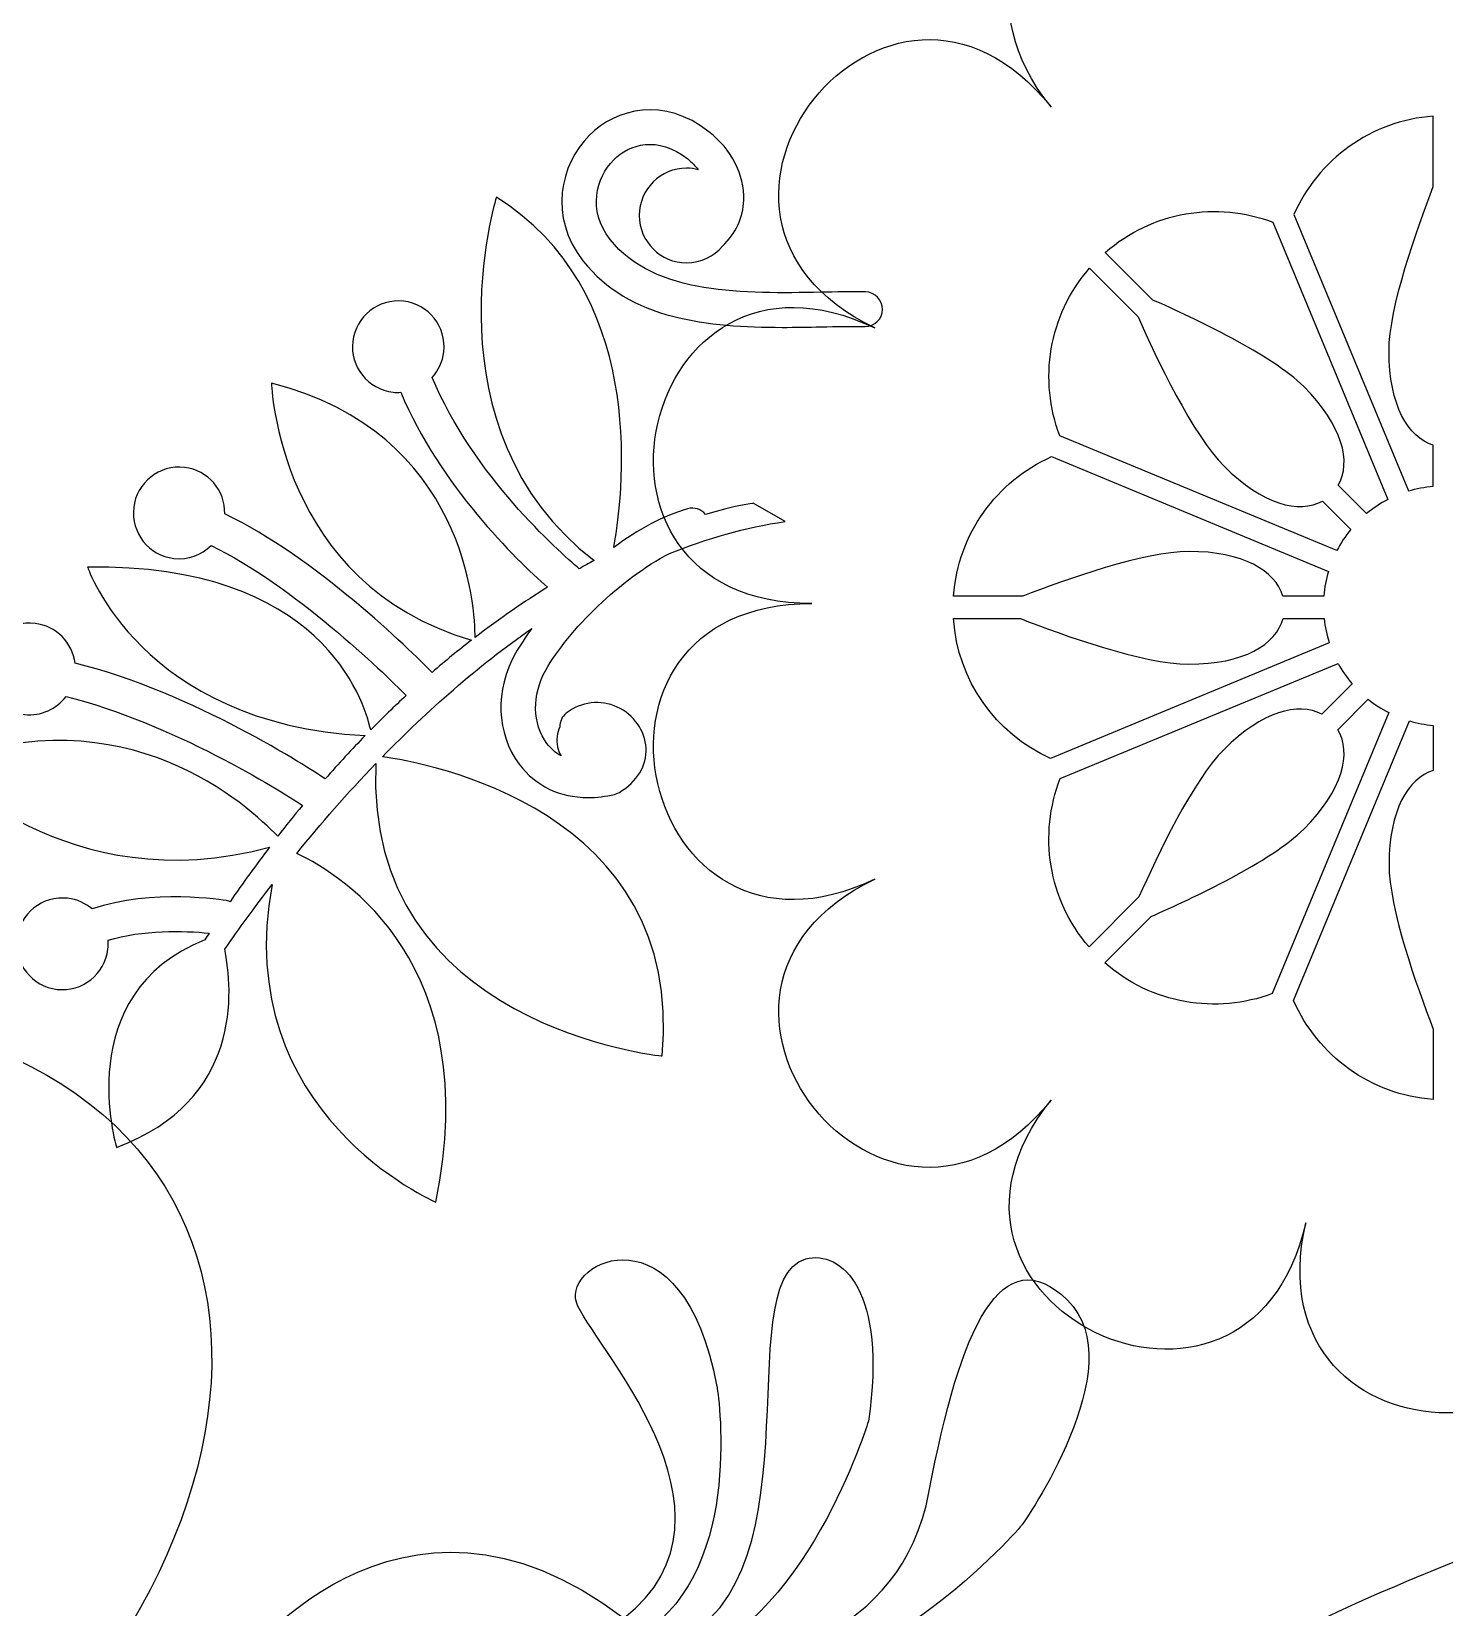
# Model space of a CAD drawing. Header units: millimetres. Extents: x -104 to 124, y -146 to 83.
# Drawn here: x 14.82 to 49.97, y -0.65 to 38.57 of the extents above; entities that cross this region are included whole.
import ezdxf

# ---------------------------------------------------------------- set-up
doc = ezdxf.new("R2010")
doc.units = ezdxf.units.MM
doc.header["$MEASUREMENT"] = 0
doc.layers.add('layer 1', color=7, linetype='Continuous')

msp = doc.modelspace()

# ---------------------------------------------------------------- linework, layer by layer
at = {"layer": 'layer 1', "color": 251}
msp.add_open_spline([(-104.4422, -145.6693), (-104.4422, -145.6693), (124.1578, -145.6693), (124.1578, -145.6693), (124.1578, -145.6693), (124.1578, -145.6693), (124.1578, 82.9307), (124.1578, 82.9307), (124.1578, 82.9307), (124.1578, 82.9307), (-104.4422, 82.9307), (-104.4422, 82.9307), (-104.4422, 82.9307), (-104.4422, 82.9307), (-104.4422, -145.6693), (-104.4422, -145.6693)], degree=3, knots=[0, 0, 0, 0, 0.2, 0.2, 0.2, 0.2, 0.4, 0.4, 0.4, 0.4, 0.6, 0.6, 0.6, 0.6, 1, 1, 1, 1], dxfattribs=at)
at = {"layer": 'layer 1', "color": 7}
for points, knots in [([(35.7967, 17.4781), (29.965, 14.6696), (36.146, 6.9194), (40.1817, 11.9803), (40.1817, 11.9803), (36.146, 6.9194), (45.0772, 2.618), (46.518, 8.9288), (46.518, 8.9288), (45.0773, 2.618), (54.9899, 2.618), (53.5492, 8.9288), (53.5492, 8.9288), (54.99, 2.618), (63.9212, 6.9194), (59.8854, 11.9803), (59.8854, 11.9803), (63.9213, 6.9194), (70.1022, 14.6696), (64.2705, 17.478), (64.2705, 17.478), (70.1023, 14.6696), (72.3078, 24.3343), (65.835, 24.3343), (65.835, 24.3343), (72.3078, 24.3343), (70.1022, 33.999), (64.2705, 31.1901), (64.2705, 31.1901), (70.1023, 33.999), (63.9212, 41.7495), (59.8854, 36.6885), (59.8854, 36.6885), (63.9213, 41.7496), (54.9899, 46.05), (53.5492, 39.7401), (53.5492, 39.7401), (54.99, 46.05), (45.0772, 46.05), (46.518, 39.7401), (46.518, 39.7401), (45.0773, 46.05), (36.146, 41.7495), (40.1817, 36.6885), (40.1817, 36.6885), (36.146, 41.7496), (29.9649, 33.999), (35.7967, 31.1901), (35.7967, 31.1901), (29.965, 33.999), (27.7594, 24.3343), (34.2318, 24.3343), (34.2318, 24.3343), (27.7594, 24.3343), (29.9649, 14.6696), (35.7967, 17.4781)], [0, 0, 0, 0, 0.0666667, 0.0666667, 0.0666667, 0.0666667, 0.1333333, 0.1333333, 0.1333333, 0.1333333, 0.2, 0.2, 0.2, 0.2, 0.2666667, 0.2666667, 0.2666667, 0.2666667, 0.3333333, 0.3333333, 0.3333333, 0.3333333, 0.4, 0.4, 0.4, 0.4, 0.4666667, 0.4666667, 0.4666667, 0.4666667, 0.5333333, 0.5333333, 0.5333333, 0.5333333, 0.6, 0.6, 0.6, 0.6, 0.6666667, 0.6666667, 0.6666667, 0.6666667, 0.7333333, 0.7333333, 0.7333333, 0.7333333, 0.8, 0.8, 0.8, 0.8, 0.8666667, 0.8666667, 0.8666667, 0.8666667, 1, 1, 1, 1]), ([(49.6909, 27.2528), (49.4771, 27.2345), (49.2689, 27.1956), (49.07, 27.1346), (49.07, 27.1346), (49.07, 27.1346), (46.2224, 34.0099), (46.2224, 34.0099), (46.2224, 34.0099), (46.8232, 35.3724), (48.1355, 36.3481), (49.6909, 36.4599), (49.6909, 36.4599), (49.6909, 36.4599), (49.6909, 34.7131), (49.6909, 34.7131), (49.6909, 34.7131), (49.2796, 33.648), (48.5884, 31.6992), (48.5884, 30.6112), (48.5884, 30.6112), (48.5885, 29.2672), (49.0608, 28.4649), (49.6909, 28.2748), (49.6909, 28.2748), (49.6909, 28.2748), (49.6909, 27.2528), (49.6909, 27.2528)], [0, 0, 0, 0, 0.125, 0.125, 0.125, 0.125, 0.25, 0.25, 0.25, 0.25, 0.375, 0.375, 0.375, 0.375, 0.5, 0.5, 0.5, 0.5, 0.625, 0.625, 0.625, 0.625, 0.75, 0.75, 0.75, 0.75, 1, 1, 1, 1]), ([(45.6971, 33.8233), (44.3103, 34.3454), (42.7014, 34.0953), (41.5322, 33.0698), (41.5322, 33.0698), (41.5322, 33.0698), (42.7165, 31.8855), (42.7165, 31.8855), (42.7165, 31.8855), (43.7444, 31.4336), (45.6812, 30.5206), (46.4682, 29.7332), (46.4682, 29.7332), (47.4334, 28.7694), (47.6603, 27.8536), (47.3266, 27.275), (47.3266, 27.275), (47.3266, 27.275), (48.0303, 26.5709), (48.0303, 26.5709), (48.0303, 26.5709), (48.1923, 26.7063), (48.3687, 26.8235), (48.5561, 26.9226), (48.5561, 26.9226), (48.5561, 26.9226), (45.6971, 33.8233), (45.6971, 33.8233)], [0, 0, 0, 0, 0.25, 0.25, 0.25, 0.25, 0.375, 0.375, 0.375, 0.375, 0.5, 0.5, 0.5, 0.5, 0.625, 0.625, 0.625, 0.625, 0.75, 0.75, 0.75, 0.75, 0.875, 0.875, 0.875, 0.875, 1, 1, 1, 1]), ([(41.1385, 32.6754), (40.1154, 31.5024), (39.8724, 29.8909), (40.4009, 28.5042), (40.4009, 28.5042), (40.4009, 28.5042), (47.2916, 25.6498), (47.2916, 25.6498), (47.2916, 25.6498), (47.3893, 25.8374), (47.5037, 26.015), (47.6381, 26.1769), (47.6381, 26.1769), (47.6381, 26.1769), (46.9304, 26.8838), (46.9304, 26.8838), (46.9304, 26.8838), (46.3511, 26.5617), (45.4424, 26.7921), (44.4853, 27.7491), (44.4853, 27.7491), (43.7067, 28.5274), (42.8061, 30.4285), (42.3485, 31.4653), (42.3485, 31.4653), (42.3485, 31.4653), (41.1385, 32.6754), (41.1385, 32.6754)], [0, 0, 0, 0, 0.25, 0.25, 0.25, 0.25, 0.375, 0.375, 0.375, 0.375, 0.5, 0.5, 0.5, 0.5, 0.625, 0.625, 0.625, 0.625, 0.75, 0.75, 0.75, 0.75, 0.875, 0.875, 0.875, 0.875, 1, 1, 1, 1]), ([(40.192, 27.988), (38.8359, 27.3826), (37.8665, 26.0707), (37.7582, 24.5177), (37.7582, 24.5177), (37.7582, 24.5177), (39.4815, 24.5177), (39.4815, 24.5177), (39.4815, 24.5177), (40.5412, 24.9283), (42.5112, 25.6294), (43.6069, 25.6293), (43.6069, 25.6293), (44.9573, 25.6297), (45.7621, 25.1534), (45.9465, 24.5177), (45.9465, 24.5177), (45.9465, 24.5177), (46.9685, 24.5177), (46.9685, 24.5177), (46.9685, 24.5177), (46.9851, 24.7301), (47.0235, 24.9362), (47.0821, 25.1337), (47.0821, 25.1337), (47.0821, 25.1337), (40.192, 27.988), (40.192, 27.988)], [0, 0, 0, 0, 0.25, 0.25, 0.25, 0.25, 0.375, 0.375, 0.375, 0.375, 0.5, 0.5, 0.5, 0.5, 0.625, 0.625, 0.625, 0.625, 0.75, 0.75, 0.75, 0.75, 0.875, 0.875, 0.875, 0.875, 1, 1, 1, 1]), ([(37.7571, 23.961), (37.8562, 22.4084), (38.8159, 21.0933), (40.1645, 20.4798), (40.1645, 20.4798), (40.1645, 20.4798), (47.1036, 23.3539), (47.1036, 23.3539), (47.1036, 23.3539), (47.0401, 23.549), (46.9954, 23.7515), (46.9734, 23.9617), (46.9734, 23.9617), (46.9734, 23.9617), (45.9528, 23.9617), (45.9528, 23.9617), (45.9528, 23.9617), (45.7821, 23.3133), (44.9747, 22.8241), (43.6069, 22.824), (43.6069, 22.824), (42.4893, 22.8244), (40.4608, 23.5546), (39.4184, 23.961), (39.4184, 23.961), (39.4184, 23.961), (37.7571, 23.961), (37.7571, 23.961)], [0, 0, 0, 0, 0.25, 0.25, 0.25, 0.25, 0.375, 0.375, 0.375, 0.375, 0.5, 0.5, 0.5, 0.5, 0.625, 0.625, 0.625, 0.625, 0.75, 0.75, 0.75, 0.75, 0.875, 0.875, 0.875, 0.875, 1, 1, 1, 1]), ([(40.4111, 19.98), (39.8695, 18.5925), (40.1067, 16.9726), (41.1269, 15.7922), (41.1269, 15.7922), (41.1269, 15.7922), (42.3686, 17.0335), (42.3686, 17.0335), (42.3686, 17.0335), (42.8315, 18.0802), (43.7177, 19.938), (44.4853, 20.7049), (44.4853, 20.7049), (45.4332, 21.6535), (46.3332, 21.8882), (46.9142, 21.5791), (46.9142, 21.5791), (46.9142, 21.5791), (47.6733, 22.3386), (47.6733, 22.3386), (47.6733, 22.3386), (47.5403, 22.4942), (47.4218, 22.6625), (47.3227, 22.8434), (47.3227, 22.8434), (47.3227, 22.8434), (40.4111, 19.98), (40.4111, 19.98)], [0, 0, 0, 0, 0.25, 0.25, 0.25, 0.25, 0.375, 0.375, 0.375, 0.375, 0.5, 0.5, 0.5, 0.5, 0.625, 0.625, 0.625, 0.625, 0.75, 0.75, 0.75, 0.75, 0.875, 0.875, 0.875, 0.875, 1, 1, 1, 1]), ([(41.5192, 15.3967), (42.6861, 14.3633), (44.2952, 14.1094), (45.6848, 14.6276), (45.6848, 14.6276), (45.6848, 14.6276), (48.5814, 21.6203), (48.5814, 21.6203), (48.5814, 21.6203), (48.4001, 21.7135), (48.2286, 21.8236), (48.0717, 21.951), (48.0717, 21.951), (48.0717, 21.951), (47.3163, 21.1952), (47.3163, 21.1952), (47.3163, 21.1952), (47.6631, 20.6167), (47.4426, 19.6938), (46.4682, 18.7209), (46.4682, 18.7209), (45.6696, 17.9218), (43.6866, 16.9934), (42.671, 16.5492), (42.671, 16.5492), (42.671, 16.5492), (41.5192, 15.3967), (41.5192, 15.3967)], [0, 0, 0, 0, 0.25, 0.25, 0.25, 0.25, 0.375, 0.375, 0.375, 0.375, 0.5, 0.5, 0.5, 0.5, 0.625, 0.625, 0.625, 0.625, 0.75, 0.75, 0.75, 0.75, 0.875, 0.875, 0.875, 0.875, 1, 1, 1, 1]), ([(46.2168, 14.4576), (46.8147, 13.0888), (48.1302, 12.1074), (49.6895, 11.9945), (49.6895, 11.9945), (49.6895, 11.9945), (49.6895, 13.7449), (49.6895, 13.7449), (49.6895, 13.7449), (49.2774, 14.811), (48.5885, 16.7563), (48.5884, 17.8435), (48.5884, 17.8435), (48.5884, 19.1855), (49.0598, 19.9881), (49.6895, 20.1793), (49.6895, 20.1793), (49.6895, 20.1793), (49.6895, 21.3021), (49.6895, 21.3021), (49.6895, 21.3021), (49.4856, 21.3198), (49.287, 21.3568), (49.0975, 21.413), (49.0975, 21.413), (49.0975, 21.413), (46.2168, 14.4576), (46.2168, 14.4576)], [0, 0, 0, 0, 0.25, 0.25, 0.25, 0.25, 0.375, 0.375, 0.375, 0.375, 0.5, 0.5, 0.5, 0.5, 0.625, 0.625, 0.625, 0.625, 0.75, 0.75, 0.75, 0.75, 0.875, 0.875, 0.875, 0.875, 1, 1, 1, 1]), ([(17.0244, -3.0032), (17.0244, -3.0032), (19.3919, -5.0475), (19.3919, -5.0475), (19.3919, -5.0475), (20.5755, -12.3641), (20.4675, -34.0988), (33.7019, -39.2635), (33.7019, -39.2635), (46.9368, -44.4278), (66.3042, -26.4594), (66.3042, -26.4594), (66.3042, -26.4594), (94.9248, -31.3008), (83.627, -23.0163), (83.627, -23.0163), (83.627, -23.0163), (76.2029, -18.8199), (70.285, -22.1555), (70.285, -22.1555), (70.285, -22.1555), (83.7347, -13.978), (75.8804, -14.5157), (75.8804, -14.5157), (75.8804, -14.5157), (75.8804, -14.5157), (64.9263, -22.2151), (53.8833, -21.5011), (53.8833, -21.5011), (57.4919, -20.2928), (63.3032, -18.1127), (64.9051, -15.5921), (64.9051, -15.5921), (66.3893, -13.2588), (63.0329, -10.5332), (60.6393, -8.8967), (60.6393, -8.8967), (72.5449, 3.2375), (65.7663, 15.258), (63.0763, 9.4781), (63.0763, 9.4781), (59.4534, 1.6955), (48.8371, 1.5519), (42.8212, -3.4904), (42.8212, -3.4904), (40.6252, -5.3308), (38.1, -7.1967), (36.4402, -9.5162), (36.4402, -9.5162), (35.0052, -7.3057), (33.5097, -5.001), (31.5503, -2.7877), (31.5503, -2.7877), (31.5091, -2.7414), (31.4688, -2.7023), (31.4283, -2.6568), (31.4283, -2.6568), (35.6377, -3.122), (39.4589, 1.4083), (39.4589, 1.4083), (39.4589, 1.4083), (39.459, 1.4083), (42.2667, 5.3813), (40.5881, 7.0037), (40.5881, 7.0037), (38.9746, 8.5638), (37.9194, 6.3616), (37.145, 2.2151), (37.145, 2.2151), (36.465, -1.4248), (32.8471, -2.1488), (31.0984, -2.3033), (31.0984, -2.3033), (31.0135, -2.2151), (30.928, -2.1251), (30.8441, -2.0412), (30.8441, -2.0412), (34.0646, -1.1906), (35.639, 3.991), (35.639, 3.991), (35.639, 3.991), (36.1235, 7.2186), (34.9663, 8.2698), (34.079, 8.0257), (34.079, 8.0257), (32.1, 7.4814), (34.6177, -0.423), (30.4394, -1.6535), (30.4394, -1.6535), (30.3012, -1.5254), (30.1632, -1.4065), (30.0267, -1.2905), (30.0267, -1.2905), (32.6052, 0.3676), (31.8728, 4.8514), (31.8728, 4.8514), (31.8728, 4.8514), (31.012, 9.4245), (28.0536, 7.9721), (28.376, 6.9494), (28.376, 6.9494), (28.6689, 6.0234), (32.8937, 1.6944), (29.5582, -0.9109), (29.5582, -0.9109), (23.9181, 3.3976), (19.9298, -2.1424), (19.9298, -2.1424), (19.9298, -2.1424), (19.9298, -2.1424), (17.3475, -1.7116), (17.3475, -1.7116), (17.3475, -1.7116), (17.3475, -1.7116), (18.9611, -3.1104), (18.9611, -3.1104), (18.9611, -3.1104), (18.9611, -3.1104), (17.0244, -3.0032), (17.0244, -3.0032)], [0, 0, 0, 0, 0.0322581, 0.0322581, 0.0322581, 0.0322581, 0.0645161, 0.0645161, 0.0645161, 0.0645161, 0.0967742, 0.0967742, 0.0967742, 0.0967742, 0.1290323, 0.1290323, 0.1290323, 0.1290323, 0.1612903, 0.1612903, 0.1612903, 0.1612903, 0.1935484, 0.1935484, 0.1935484, 0.1935484, 0.2258065, 0.2258065, 0.2258065, 0.2258065, 0.2580645, 0.2580645, 0.2580645, 0.2580645, 0.2903226, 0.2903226, 0.2903226, 0.2903226, 0.3225806, 0.3225806, 0.3225806, 0.3225807, 0.3548387, 0.3548387, 0.3548387, 0.3548387, 0.3870968, 0.3870968, 0.3870968, 0.3870968, 0.4193548, 0.4193548, 0.4193548, 0.4193548, 0.4516129, 0.4516129, 0.4516129, 0.4516129, 0.483871, 0.483871, 0.483871, 0.483871, 0.516129, 0.516129, 0.516129, 0.516129, 0.5483871, 0.5483871, 0.5483871, 0.5483871, 0.5806452, 0.5806452, 0.5806452, 0.5806452, 0.6129032, 0.6129032, 0.6129032, 0.6129032, 0.6451613, 0.6451613, 0.6451613, 0.6451613, 0.6774194, 0.6774194, 0.6774194, 0.6774194, 0.7096774, 0.7096774, 0.7096774, 0.7096774, 0.7419355, 0.7419355, 0.7419355, 0.7419355, 0.7741935, 0.7741935, 0.7741935, 0.7741936, 0.8064516, 0.8064516, 0.8064516, 0.8064516, 0.8387097, 0.8387097, 0.8387097, 0.8387097, 0.8709677, 0.8709677, 0.8709677, 0.8709678, 0.9032258, 0.9032258, 0.9032258, 0.9032258, 0.9354839, 0.9354839, 0.9354839, 0.9354839, 1, 1, 1, 1])]:
    msp.add_open_spline(points, degree=3, knots=knots, dxfattribs=at)
at = {"layer": 'layer 1', "color": 254}
for points, knots in [([(35.5583, 31.2265), (35.5554, 31.2265), (35.5533, 31.2265), (35.5508, 31.2265), (35.5508, 31.2265), (35.2132, 31.2318), (34.846, 31.2251), (34.4615, 31.2173), (34.4615, 31.2173), (34.1486, 31.2117), (33.8247, 31.2053), (33.4945, 31.2053), (33.4945, 31.2053), (31.6763, 31.2054), (29.6866, 31.3951), (28.5394, 32.8598), (28.5394, 32.8598), (27.6843, 33.9507), (27.9707, 35.2559), (28.6957, 35.9812), (28.6957, 35.9812), (29.3709, 36.6576), (30.5541, 36.9482), (31.6742, 36.0726), (31.6742, 36.0726), (32.2344, 35.6348), (32.5582, 34.9987), (32.5402, 34.3722), (32.5402, 34.3722), (32.5272, 33.9316), (32.3363, 33.5372), (32.0104, 33.2267), (32.0104, 33.2267), (31.7942, 32.9739), (31.4766, 32.8101), (31.1175, 32.8101), (31.1175, 32.8101), (30.467, 32.8102), (29.9392, 33.3375), (29.9392, 33.9887), (29.9392, 33.9887), (29.9393, 34.64), (30.467, 35.1677), (31.1175, 35.1677), (31.1175, 35.1677), (31.2174, 35.1678), (31.3133, 35.1515), (31.4057, 35.1278), (31.4057, 35.1278), (31.3306, 35.2242), (31.2455, 35.3155), (31.1443, 35.3945), (31.1443, 35.3945), (30.3908, 35.9827), (29.7004, 35.7692), (29.3049, 35.373), (29.3049, 35.373), (28.8618, 34.9293), (28.6452, 34.12), (29.2167, 33.3904), (29.2167, 33.3904), (30.3072, 31.998), (32.6016, 32.0414), (34.4449, 32.0784), (34.4449, 32.0784), (34.8404, 32.0859), (35.2178, 32.0936), (35.5653, 32.0869), (35.5653, 32.0869), (35.8028, 32.0827), (35.9925, 31.8872), (35.9883, 31.6495), (35.9883, 31.6495), (35.9848, 31.4142), (35.7925, 31.2265), (35.5583, 31.2265)], [0, 0, 0, 0, 0.05, 0.05, 0.05, 0.05, 0.1, 0.1, 0.1, 0.1, 0.15, 0.15, 0.15, 0.15, 0.2, 0.2, 0.2, 0.2, 0.25, 0.25, 0.25, 0.25, 0.3, 0.3, 0.3, 0.3, 0.35, 0.35, 0.35, 0.35, 0.4, 0.4, 0.4, 0.4, 0.45, 0.45, 0.45, 0.45, 0.5, 0.5, 0.5, 0.5, 0.55, 0.55, 0.55, 0.55, 0.6, 0.6, 0.6, 0.6, 0.65, 0.65, 0.65, 0.65, 0.7, 0.7, 0.7, 0.7, 0.75, 0.75, 0.75, 0.75, 0.8, 0.8, 0.8, 0.8, 0.85, 0.85, 0.85, 0.85, 0.9, 0.9, 0.9, 0.9, 1, 1, 1, 1]), ([(29.3067, 25.7302), (29.911, 26.1723), (30.5463, 26.5218), (31.1418, 26.6908), (31.1418, 26.6908), (31.3105, 26.7396), (31.4833, 26.6785), (31.5895, 26.5518), (31.5895, 26.5518), (32.3364, 26.7748), (32.7727, 26.8273), (32.7727, 26.8273), (32.7727, 26.8273), (32.7727, 26.8273), (33.5658, 26.3737), (33.5658, 26.3737), (33.5658, 26.3737), (32.5741, 26.228), (31.6156, 25.95), (30.6896, 25.5803), (30.6896, 25.5803), (29.4887, 24.9602), (28.1728, 23.6707), (27.6119, 22.6759), (27.6119, 22.6759), (27.2687, 22.0666), (27.2803, 21.3339), (27.6423, 20.8523), (27.6423, 20.8523), (27.7408, 20.7208), (27.8613, 20.6185), (27.9965, 20.5405), (27.9965, 20.5405), (27.9143, 20.6834), (27.8737, 20.8516), (27.8941, 21.0277), (27.8941, 21.0277), (27.9041, 21.1124), (27.9301, 21.1903), (27.9633, 21.264), (27.9633, 21.264), (27.964, 21.3935), (28.0148, 21.5209), (28.1252, 21.6055), (28.1252, 21.6055), (28.5013, 21.8938), (28.9747, 21.9512), (29.3924, 21.7583), (29.3924, 21.7583), (29.8052, 21.5675), (30.0867, 21.1667), (30.1089, 20.7373), (30.1089, 20.7373), (30.1308, 20.3013), (29.8891, 19.8995), (29.4446, 19.6353), (29.4446, 19.6353), (29.4446, 19.6353), (29.3233, 19.5863), (29.3233, 19.5863), (29.3233, 19.5863), (29.0968, 19.533), (28.877, 19.5068), (28.6653, 19.5068), (28.6653, 19.5068), (27.9647, 19.5069), (27.3611, 19.794), (26.9536, 20.3355), (26.9536, 20.3355), (26.3819, 21.0972), (26.3462, 22.182), (26.8623, 23.0985), (26.8623, 23.0985), (26.9738, 23.2961), (27.111, 23.5028), (27.2658, 23.7123), (27.2658, 23.7123), (25.9073, 22.7676), (24.6627, 21.6613), (23.5514, 20.5204), (23.5514, 20.5204), (24.63, 20.3723), (31.0755, 19.2278), (30.5065, 13.0768), (30.5065, 13.0768), (30.5065, 13.0768), (23.0731, 13.8028), (23.3895, 20.3549), (23.3895, 20.3549), (22.6724, 19.6081), (22.0155, 18.8517), (21.4203, 18.1173), (21.4203, 18.1173), (22.6205, 17.5448), (26.0844, 15.3469), (24.88, 9.441), (24.88, 9.441), (24.8801, 9.4411), (19.7527, 11.636), (20.8058, 17.3411), (20.8058, 17.3411), (20.3701, 16.7757), (19.9774, 16.2341), (19.6282, 15.7328), (19.6282, 15.7328), (19.8343, 14.7264), (20.0745, 11.9757), (16.9369, 10.8017), (16.9369, 10.8017), (16.9369, 10.8017), (15.7773, 14.618), (19.1329, 15.9667), (19.1329, 15.9667), (19.1686, 16.0221), (19.2045, 16.0757), (19.2402, 16.1311), (19.2402, 16.1311), (18.6182, 16.1965), (17.5839, 16.2172), (16.7252, 15.9576), (16.7252, 15.9576), (16.7309, 15.8853), (16.7308, 15.8111), (16.7227, 15.7364), (16.7227, 15.7364), (16.6501, 15.1106), (16.0853, 14.6622), (15.4594, 14.7345), (15.4594, 14.7345), (14.834, 14.8068), (14.3856, 15.3716), (14.4579, 15.9974), (14.4579, 15.9974), (14.5303, 16.6229), (15.095, 17.0716), (15.7208, 16.9993), (15.7208, 16.9993), (15.9544, 16.9722), (16.1632, 16.8762), (16.329, 16.7344), (16.329, 16.7344), (17.8139, 17.2417), (19.606, 16.9538), (19.6998, 16.9383), (19.6998, 16.9383), (19.7224, 16.9345), (19.7397, 16.9217), (19.7612, 16.9143), (19.7612, 16.9143), (20.0872, 17.3899), (20.4149, 17.8403), (20.7423, 18.2714), (20.7423, 18.2714), (15.694, 16.9066), (12.5596, 20.3454), (12.5596, 20.3454), (12.5596, 20.3454), (17.156, 22.1376), (20.2435, 19.2853), (20.9455, 18.542), (20.9455, 18.542), (21.1516, 18.8077), (21.3575, 19.063), (21.5643, 19.3118), (21.5643, 19.3118), (20.9851, 19.6893), (18.312, 21.3674), (15.6834, 22.019), (15.6834, 22.019), (15.4479, 21.7097), (15.0633, 21.5261), (14.6495, 21.5734), (14.6495, 21.5734), (14.0237, 21.6458), (13.5752, 22.2112), (13.6476, 22.8367), (13.6476, 22.8367), (13.7192, 23.4619), (14.2847, 23.9102), (14.9105, 23.8382), (14.9105, 23.8382), (15.4418, 23.7769), (15.8418, 23.3581), (15.9068, 22.8501), (15.9068, 22.8501), (18.8635, 22.1164), (21.7593, 20.2191), (22.128, 19.9715), (22.128, 19.9715), (22.4607, 20.3511), (22.7916, 20.7081), (23.1207, 21.0467), (23.1207, 21.0467), (17.5384, 21.3414), (16.2176, 25.2413), (16.2176, 25.2413), (16.2176, 25.2413), (22.0218, 25.3228), (23.0925, 21.9431), (23.2593, 21.1878), (23.2593, 21.1878), (23.5557, 21.4884), (23.8506, 21.7777), (24.1427, 22.0472), (24.1427, 22.0472), (23.5734, 22.6191), (21.3371, 24.7911), (19.2885, 25.7764), (19.2885, 25.7764), (19.0515, 25.5458), (18.7201, 25.4155), (18.3653, 25.4564), (18.3653, 25.4564), (17.7395, 25.5285), (17.2918, 26.0939), (17.3641, 26.7194), (17.3641, 26.7194), (17.4357, 27.3449), (18.0016, 27.7932), (18.627, 27.7209), (18.627, 27.7209), (19.2162, 27.6533), (19.6427, 27.1459), (19.6296, 26.5638), (19.6296, 26.5638), (21.8875, 25.4861), (24.2362, 23.1793), (24.7848, 22.6219), (24.7848, 22.6219), (25.1182, 22.9101), (25.4462, 23.1743), (25.7694, 23.4244), (25.7694, 23.4244), (20.9519, 24.8194), (20.7906, 29.814), (20.7906, 29.814), (20.7906, 29.814), (25.6544, 28.5853), (25.8547, 24.1804), (25.8561, 23.4918), (25.8561, 23.4918), (26.4827, 23.9716), (27.0866, 24.3858), (27.6592, 24.7389), (27.6592, 24.7389), (26.8588, 25.4428), (24.9887, 27.2602), (24.0069, 29.5889), (24.0069, 29.5889), (23.9435, 29.5854), (23.8802, 29.5839), (23.8146, 29.5913), (23.8146, 29.5913), (23.1892, 29.6637), (22.7404, 30.2292), (22.8127, 30.8547), (22.8127, 30.8547), (22.8844, 31.4798), (23.4502, 31.9285), (24.0757, 31.8562), (24.0757, 31.8562), (24.7016, 31.7842), (25.1492, 31.2187), (25.0776, 30.5932), (25.0776, 30.5932), (25.0487, 30.3467), (24.9417, 30.1293), (24.7869, 29.959), (24.7869, 29.959), (25.8018, 27.5294), (27.9315, 25.6325), (28.4462, 25.1993), (28.4462, 25.1993), (28.5708, 25.2684), (28.6964, 25.3376), (28.817, 25.4014), (28.817, 25.4014), (24.5865, 28.665), (26.3853, 34.4406), (26.3853, 34.4406), (26.3853, 34.4406), (30.0634, 32.143), (29.6016, 27.3971), (29.3067, 25.7302)], [0, 0, 0, 0, 0.0138889, 0.0138889, 0.0138889, 0.0138889, 0.0277778, 0.0277778, 0.0277778, 0.0277778, 0.0416667, 0.0416667, 0.0416667, 0.0416667, 0.0555556, 0.0555556, 0.0555556, 0.0555556, 0.0694444, 0.0694444, 0.0694444, 0.0694445, 0.0833333, 0.0833333, 0.0833333, 0.0833333, 0.0972222, 0.0972222, 0.0972222, 0.0972222, 0.1111111, 0.1111111, 0.1111111, 0.1111111, 0.125, 0.125, 0.125, 0.125, 0.1388889, 0.1388889, 0.1388889, 0.1388889, 0.1527778, 0.1527778, 0.1527778, 0.1527778, 0.1666667, 0.1666667, 0.1666667, 0.1666667, 0.1805556, 0.1805556, 0.1805556, 0.1805556, 0.1944444, 0.1944444, 0.1944444, 0.1944445, 0.2083333, 0.2083333, 0.2083333, 0.2083333, 0.2222222, 0.2222222, 0.2222222, 0.2222222, 0.2361111, 0.2361111, 0.2361111, 0.2361111, 0.25, 0.25, 0.25, 0.25, 0.2638889, 0.2638889, 0.2638889, 0.2638889, 0.2777778, 0.2777778, 0.2777778, 0.2777778, 0.2916667, 0.2916667, 0.2916667, 0.2916667, 0.3055556, 0.3055556, 0.3055556, 0.3055556, 0.3194444, 0.3194444, 0.3194444, 0.3194445, 0.3333333, 0.3333333, 0.3333333, 0.3333333, 0.3472222, 0.3472222, 0.3472222, 0.3472222, 0.3611111, 0.3611111, 0.3611111, 0.3611111, 0.375, 0.375, 0.375, 0.375, 0.3888889, 0.3888889, 0.3888889, 0.3888889, 0.4027778, 0.4027778, 0.4027778, 0.4027778, 0.4166667, 0.4166667, 0.4166667, 0.4166667, 0.4305556, 0.4305556, 0.4305556, 0.4305556, 0.4444444, 0.4444444, 0.4444444, 0.4444445, 0.4583333, 0.4583333, 0.4583333, 0.4583333, 0.4722222, 0.4722222, 0.4722222, 0.4722222, 0.4861111, 0.4861111, 0.4861111, 0.4861111, 0.5, 0.5, 0.5, 0.5, 0.5138889, 0.5138889, 0.5138889, 0.5138889, 0.5277778, 0.5277778, 0.5277778, 0.5277778, 0.5416667, 0.5416667, 0.5416667, 0.5416667, 0.5555556, 0.5555556, 0.5555556, 0.5555556, 0.5694444, 0.5694444, 0.5694444, 0.5694445, 0.5833333, 0.5833333, 0.5833333, 0.5833333, 0.5972222, 0.5972222, 0.5972222, 0.5972222, 0.6111111, 0.6111111, 0.6111111, 0.6111111, 0.625, 0.625, 0.625, 0.625, 0.6388889, 0.6388889, 0.6388889, 0.6388889, 0.6527778, 0.6527778, 0.6527778, 0.6527778, 0.6666667, 0.6666667, 0.6666667, 0.6666667, 0.6805556, 0.6805556, 0.6805556, 0.6805556, 0.6944444, 0.6944444, 0.6944444, 0.6944445, 0.7083333, 0.7083333, 0.7083333, 0.7083333, 0.7222222, 0.7222222, 0.7222222, 0.7222222, 0.7361111, 0.7361111, 0.7361111, 0.7361111, 0.75, 0.75, 0.75, 0.75, 0.7638889, 0.7638889, 0.7638889, 0.7638889, 0.7777778, 0.7777778, 0.7777778, 0.7777778, 0.7916667, 0.7916667, 0.7916667, 0.7916667, 0.8055556, 0.8055556, 0.8055556, 0.8055556, 0.8194444, 0.8194444, 0.8194444, 0.8194445, 0.8333333, 0.8333333, 0.8333333, 0.8333333, 0.8472222, 0.8472222, 0.8472222, 0.8472222, 0.8611111, 0.8611111, 0.8611111, 0.8611111, 0.875, 0.875, 0.875, 0.875, 0.8888889, 0.8888889, 0.8888889, 0.8888889, 0.9027778, 0.9027778, 0.9027778, 0.9027778, 0.9166667, 0.9166667, 0.9166667, 0.9166667, 0.9305556, 0.9305556, 0.9305556, 0.9305556, 0.9444444, 0.9444444, 0.9444444, 0.9444445, 0.9583333, 0.9583333, 0.9583333, 0.9583333, 0.9722222, 0.9722222, 0.9722222, 0.9722222, 1, 1, 1, 1])]:
    msp.add_open_spline(points, degree=3, knots=knots, dxfattribs=at)
at = {"layer": 'layer 1', "color": 22}
msp.add_open_spline([(3.6163, 14.1224), (3.6163, 14.1224), (1.191, 21.862), (-5.3643, 22.9729), (-5.3643, 22.9729), (-11.4077, 23.9977), (-18.6507, 20.865), (-18.446, 10.427), (-18.446, 10.427), (-18.2414, -0.0112), (-8.2987, -11.5986), (-8.5337, -18.9541), (-8.5337, -18.9541), (-8.5337, -18.9541), (7.1734, -13.2211), (15.0897, -4.1152), (15.0897, -4.1152), (22.9652, 4.9453), (20.1733, 16.1184), (3.6163, 14.1224)], degree=3, knots=[0, 0, 0, 0, 0.1666667, 0.1666667, 0.1666667, 0.1666667, 0.3333333, 0.3333333, 0.3333333, 0.3333333, 0.5, 0.5, 0.5, 0.5, 0.6666667, 0.6666667, 0.6666667, 0.6666667, 1, 1, 1, 1], dxfattribs=at)

doc.saveas('drawing.dxf')
